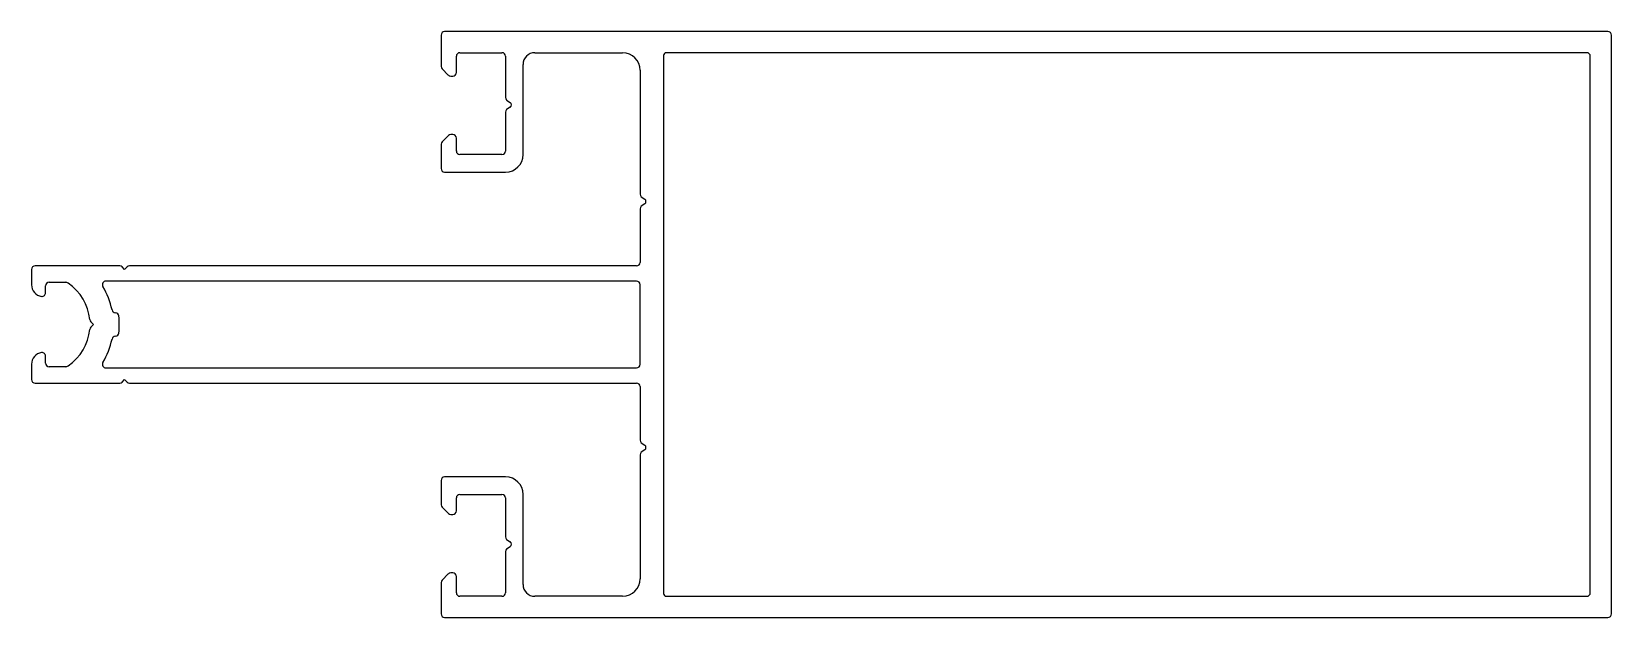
# Model space of a CAD drawing. Extents: x 808 to 943, y 449 to 499.
import ezdxf

# ---------------------------------------------------------------- set-up
doc = ezdxf.new("R2010")
doc.units = 0
doc.layers.get('0').update_dxf_attribs({"linetype": 'CONTINUOUS'})

msp = doc.modelspace()

# ---------------------------------------------------------------- linework, layer by layer
at = {"color": 0}
for p, q in [((842.6, 498.33), (842.6, 495.66)), ((942.3, 498.63), (842.9, 498.63)), ((942.6, 448.93), (942.6, 498.33)), ((844.2, 496.83), (847.8, 496.83)), ((850.6, 496.83), (858.1, 496.83)), ((940.5, 496.83), (861.85, 496.83)), ((842.69, 495.45), (843.21, 494.92)), ((843.9, 495.14), (843.9, 496.53)), ((848.1, 496.53), (848.1, 493.01)), ((849.6, 488.14), (849.6, 495.83)), ((861.6, 496.58), (861.6, 450.68)), ((940.8, 450.73), (940.8, 496.53)), ((843.43, 494.84), (843.6, 494.84)), ((859.6, 495.33), (859.6, 484.75)), ((848.19, 492.79), (848.51, 492.59)), ((848.1, 491.76), (848.1, 488.44)), ((848.51, 492.17), (848.19, 491.97)), ((842.6, 489.02), (842.6, 486.94)), ((843.22, 489.75), (842.69, 489.23)), ((843.6, 489.84), (843.43, 489.84)), ((843.9, 488.44), (843.9, 489.54)), ((847.8, 488.14), (844.2, 488.14)), ((842.9, 486.64), (848.1, 486.64)), ((859.6, 483.51), (859.6, 478.93)), ((859.69, 484.54), (860.01, 484.34)), ((860.01, 483.92), (859.69, 483.72)), ((807.6, 478.33), (807.6, 477.02)), ((815.13, 478.63), (807.9, 478.63)), ((815.55, 478.33), (815.34, 478.54)), ((815.77, 478.54), (815.55, 478.33)), ((859.3, 478.63), (815.98, 478.63)), ((808.8, 476.33), (808.8, 476.93)), ((809.1, 477.23), (810.46, 477.23)), ((859.3, 477.33), (813.95, 477.33)), ((859.6, 470.23), (859.6, 477.03)), ((812.67, 473.86), (812.9, 473.63)), ((812.9, 473.63), (812.67, 473.4)), ((807.6, 470.24), (807.6, 468.93)), ((808.8, 470.33), (808.8, 470.93)), ((810.46, 470.03), (809.1, 470.03)), ((813.95, 469.93), (859.3, 469.93)), ((807.9, 468.63), (815.13, 468.63)), ((815.34, 468.72), (815.55, 468.93)), ((815.55, 468.93), (815.77, 468.72)), ((815.98, 468.63), (859.3, 468.63)), ((859.6, 468.33), (859.6, 463.75)), ((859.69, 463.54), (860.01, 463.34)), ((859.6, 462.51), (859.6, 451.93)), ((860.01, 462.92), (859.69, 462.72)), ((848.1, 460.62), (842.9, 460.62)), ((842.6, 460.32), (842.6, 458.24)), ((844.2, 459.12), (847.8, 459.12)), ((849.6, 451.43), (849.6, 459.12)), ((842.69, 458.03), (843.22, 457.51)), ((843.9, 457.72), (843.9, 458.82)), ((848.1, 458.82), (848.1, 455.5)), ((843.43, 457.42), (843.6, 457.42)), ((848.19, 455.29), (848.51, 455.09)), ((848.1, 454.25), (848.1, 450.73)), ((848.51, 454.66), (848.19, 454.46)), ((843.21, 452.34), (842.69, 451.81)), ((843.6, 452.42), (843.43, 452.42)), ((842.6, 451.6), (842.6, 448.93)), ((843.9, 450.73), (843.9, 452.12)), ((847.8, 450.43), (844.2, 450.43)), ((858.1, 450.43), (850.6, 450.43)), ((861.85, 450.43), (940.5, 450.43)), ((842.9, 448.63), (942.3, 448.63))]:
    msp.add_line(p, q, dxfattribs=at)
for centre, radius, start, end in [((842.9, 498.33), 0.3, 90, 180), ((942.3, 498.33), 0.3, 0, 90), ((844.2, 496.53), 0.3, 90, 180), ((847.8, 496.53), 0.3, 0, 90), ((850.6, 495.83), 1, 90, 180), ((858.1, 495.33), 1.5, 0, 90), ((861.85, 496.58), 0.25, 90, 180), ((940.5, 496.53), 0.3, 0, 90), ((842.9, 495.66), 0.3, 180, 225), ((843.43, 495.14), 0.3, 225, 270), ((843.6, 495.14), 0.3, 270, 0), ((848.4, 493.01), 0.3, 180, 225), ((848.4, 491.76), 0.3, 135, 180), ((848.3, 492.38), 0.3, 315, 45), ((842.9, 489.02), 0.3, 135, 179.9404), ((843.43, 489.54), 0.3, 90, 135), ((843.6, 489.54), 0.3, 359.9017, 90), ((844.2, 488.44), 0.3, 179.9017, 270), ((847.8, 488.44), 0.3, 270, 0), ((848.1, 488.14), 1.5, 270, 0), ((842.9, 486.94), 0.3, 179.9404, 270), ((859.9, 484.75), 0.3, 180, 225), ((859.9, 483.51), 0.3, 135, 180), ((859.8, 484.13), 0.3, 315, 45), ((807.9, 478.33), 0.3, 90, 180), ((815.13, 478.33), 0.3, 45, 90), ((815.98, 478.33), 0.3, 90, 135), ((859.3, 478.93), 0.3, 270, 0), ((808.6, 477.02), 1, 180, 261.7868), ((809.1, 476.93), 0.3, 90, 180), ((810.46, 476.73), 0.5, 55.9836, 90), ((808.36, 473.63), 4.24, 5.6409, 55.9836), ((813.95, 477.03), 0.3, 90, 211.324), ((808.36, 473.63), 6.24, 11.4654, 31.324), ((859.3, 477.03), 0.3, 0, 90), ((808.5, 476.33), 0.298, 261.3723, 0.4145), ((812.88, 474.08), 0.3, 185.6409, 225), ((814.77, 474.93), 0.3, 191.4654, 269.269), ((814.77, 474.33), 0.3, 6.2406, 89.269), ((808.36, 473.63), 6.74, 353.7594, 6.2406), ((808.36, 473.63), 4.24, 304.0164, 354.3591), ((812.88, 473.18), 0.3, 135, 174.3591), ((814.77, 472.33), 0.3, 90.731, 168.5346), ((814.77, 472.93), 0.3, 270.731, 353.7594), ((808.6, 470.24), 1, 98.2132, 180), ((808.5, 470.93), 0.301, 0.2729, 97.9403), ((808.36, 473.63), 6.24, 328.676, 348.5346), ((809.1, 470.33), 0.3, 180, 270), ((810.46, 470.53), 0.5, 270, 304.0164), ((813.95, 470.23), 0.3, 148.676, 270), ((859.3, 470.23), 0.3, 270, 0), ((807.9, 468.93), 0.3, 180, 270), ((815.13, 468.93), 0.3, 270, 315), ((815.98, 468.93), 0.3, 225, 270), ((859.3, 468.33), 0.3, 0, 90), ((859.9, 463.75), 0.3, 180, 225), ((859.8, 463.13), 0.3, 315, 45), ((859.9, 462.51), 0.3, 135, 180), ((842.9, 460.32), 0.3, 90, 180.0596), ((848.1, 459.12), 1.5, 0, 90), ((844.2, 458.82), 0.3, 90, 180.0983), ((847.8, 458.82), 0.3, 0, 90), ((842.9, 458.24), 0.3, 180.0596, 225), ((843.6, 457.72), 0.3, 270, 0.0983), ((843.43, 457.72), 0.3, 225, 270), ((848.4, 455.5), 0.3, 180, 225), ((848.3, 454.88), 0.3, 315, 45), ((848.4, 454.25), 0.3, 135, 180), ((843.43, 452.12), 0.3, 90, 135), ((843.6, 452.12), 0.3, 0, 90), ((842.9, 451.6), 0.3, 135, 180), ((850.6, 451.43), 1, 180, 270), ((858.1, 451.93), 1.5, 270, 0), ((844.2, 450.73), 0.3, 180, 270), ((847.8, 450.73), 0.3, 270, 0), ((861.85, 450.68), 0.25, 180, 270), ((940.5, 450.73), 0.3, 270, 360), ((842.9, 448.93), 0.3, 180, 270), ((942.3, 448.93), 0.3, 270, 0)]:
    msp.add_arc(centre, radius, start, end, dxfattribs=at)

doc.saveas('drawing.dxf')
